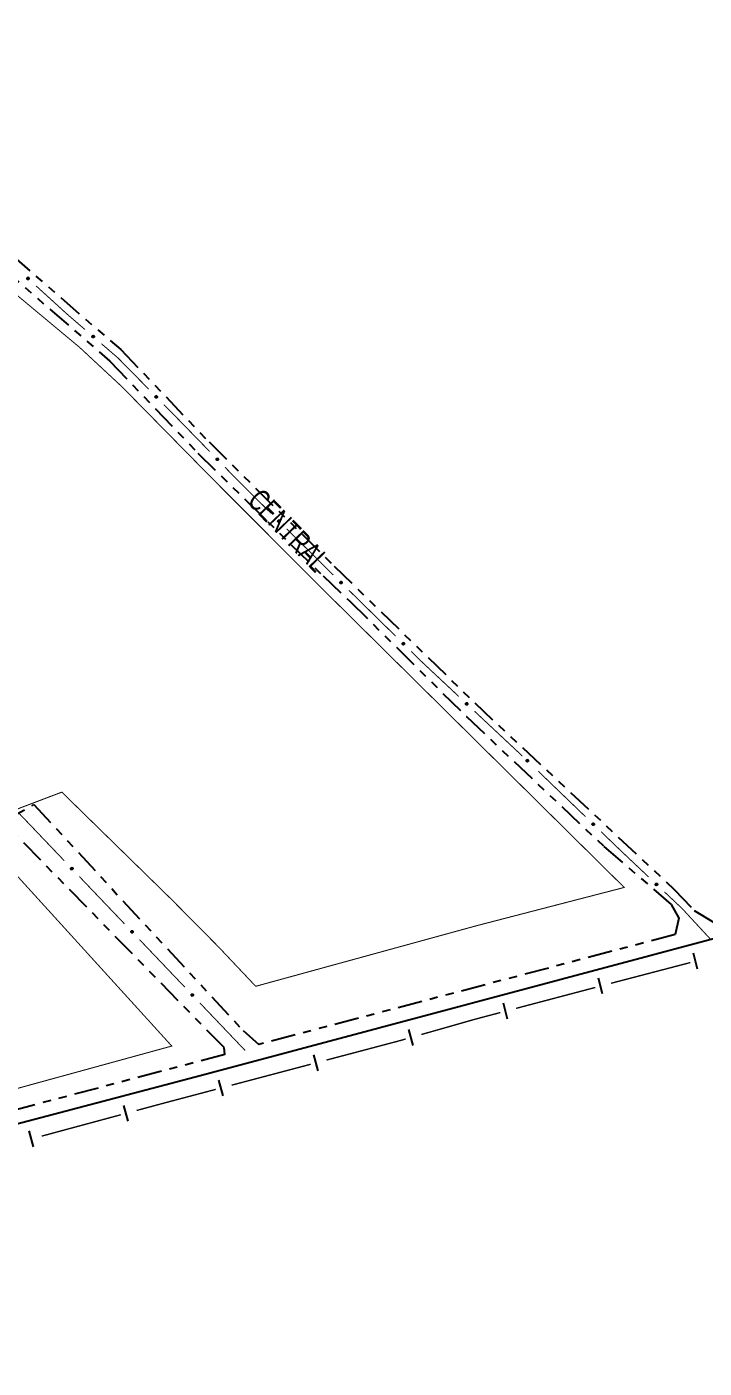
# Model space of a CAD drawing. Extents: x 205807 to 207855, y 4874692 to 4876446.
# Drawn here: x 207291.3 to 207415.4, y 4874696.7 to 4874942.5 of the extents above; entities that cross this region are included whole.
import ezdxf

# ---------------------------------------------------------------- set-up
doc = ezdxf.new("R2010")
doc.units = 0
doc.header["$LTSCALE"] = 1.5
doc.header["$MEASUREMENT"] = 0
doc.linetypes.add('TRACO_25', pattern=[8, 3, -1, 1, -1, 1, -1])
for name, color, linetype in [('LM-LIM-SETORES-BAIRROS', 250, 'CONTINUOUS'), ('RU-QUADRA', 210, 'CONTINUOUS'), ('SV-EIXO-RUA-N-PAV', 6, 'CONTINUOUS'), ('SV-FX-DOM-EST', 20, 'CONTINUOUS'), ('SV-ROD-ESTADUAIS', 20, 'CONTINUOUS'), ('SV-RUA-NAO-PAV', 7, 'CONTINUOUS'), ('SV-TXT-RUA-N-PAV', 7, 'CONTINUOUS')]:
    doc.layers.add(name, color=color, linetype=linetype)
doc.styles.add('ARIAL', font='ARIAL.SHX')

msp = doc.modelspace()

# ---------------------------------------------------------------- linework, layer by layer
at = {"layer": 'LM-LIM-SETORES-BAIRROS'}
for points in [[(207414.211674, 4874769.872852), (207413.452824, 4874772.77529)], [(207396.802653, 4874765.313718), (207396.036279, 4874768.214178)], [(207379.39989, 4874760.715475), (207378.633516, 4874763.615936)], [(207362.087547, 4874755.895797), (207361.26603, 4874758.781124)], [(207344.670943, 4874751.242097), (207343.903357, 4874754.142237)], [(207327.270103, 4874746.63658), (207326.502517, 4874749.53672)], [(207309.886613, 4874741.995881), (207309.104204, 4874744.892057)], [(207292.503101, 4874737.306829), (207291.73003, 4874740.205511)]]:
    msp.add_lwpolyline(points, dxfattribs=at)
at = {"layer": 'LM-LIM-SETORES-BAIRROS', "const_width": 0.25}
for points in [[(207399.126598, 4874767.479239), (207412.864769, 4874771.071121)], [(207398.353107, 4874767.274864), (207399.126598, 4874767.479239)], [(207380.950343, 4874762.676621), (207395.452646, 4874766.50849)], [(207363.60034, 4874757.886139), (207373.218096, 4874760.624528)], [(207373.218096, 4874760.624528), (207373.659216, 4874760.750124)], [(207373.659216, 4874760.750124), (207378.049883, 4874761.910247)], [(207346.220576, 4874753.203891), (207358.787849, 4874756.530097)], [(207358.787849, 4874756.530097), (207359.495116, 4874756.71729)], [(207359.495116, 4874756.71729), (207360.715013, 4874757.064622)], [(207328.819737, 4874748.598374), (207343.320436, 4874752.436305)], [(207316.756909, 4874745.405681), (207325.919597, 4874747.830788)], [(207311.426193, 4874743.965575), (207316.253153, 4874745.26959)], [(207316.253153, 4874745.26959), (207316.756909, 4874745.405681)], [(207294.182874, 4874739.307249), (207308.530017, 4874743.183166)], [(207294.049021, 4874739.271551), (207294.182874, 4874739.307249)]]:
    msp.add_lwpolyline(points, dxfattribs=at)
at = {"layer": 'RU-QUADRA', "linetype": 'Continuous', "const_width": 0.18, "flags": 128}
msp.add_lwpolyline([(207280.312691, 4874745.463825), (207317.86572, 4874755.771748), (207281.266329, 4874796.05945), (207297.721869, 4874802.301206), (207317.849553, 4874782.606437), (207326.403093, 4874773.966931), (207333.244152, 4874766.720309), (207373.782297, 4874777.844891), (207400.757272, 4874784.836506), (207346.636189, 4874838.382774), (207325.45577, 4874859.592111), (207308.800441, 4874876.528848), (207300.924199, 4874883.855586), (207284.387207, 4874897.629852)], dxfattribs=at)
at = {"layer": 'SV-EIXO-RUA-N-PAV'}
for points in [[(207291.556185, 4874896.245007), (207291.507367, 4874896.242032), (207291.464802, 4874896.249458), (207291.431083, 4874896.265869), (207291.405069, 4874896.288141), (207291.381021, 4874896.313924), (207291.36251, 4874896.345267), (207291.349672, 4874896.384606), (207291.346344, 4874896.433556), (207291.356817, 4874896.47666), (207291.371138, 4874896.510578), (207291.392799, 4874896.539042), (207291.418237, 4874896.561983), (207291.451431, 4874896.580134), (207291.491424, 4874896.592756), (207291.540726, 4874896.594911), (207291.582406, 4874896.587345), (207291.614603, 4874896.570614), (207291.643081, 4874896.548656), (207291.667316, 4874896.522039), (207291.685309, 4874896.491167), (207291.697944, 4874896.450878), (207291.699427, 4874896.402188), (207291.692355, 4874896.360532), (207291.676081, 4874896.328108), (207291.653832, 4874896.300558), (207291.628265, 4874896.276124), (207291.597533, 4874896.256205), (207291.556185, 4874896.245007)], [(207303.503595, 4874885.600302), (207303.454876, 4874885.595998), (207303.412125, 4874885.602261), (207303.377972, 4874885.617748), (207303.35136, 4874885.639303), (207303.326619, 4874885.664421), (207303.307261, 4874885.695249), (207303.293356, 4874885.734223), (207303.288696, 4874885.783064), (207303.29799, 4874885.826437), (207303.311382, 4874885.860733), (207303.33226, 4874885.889776), (207303.357064, 4874885.913403), (207303.389751, 4874885.932451), (207303.429385, 4874885.946157), (207303.47861, 4874885.949655), (207303.52048, 4874885.943227), (207303.553122, 4874885.927379), (207303.582187, 4874885.906205), (207303.607139, 4874885.880259), (207303.625966, 4874885.849888), (207303.639694, 4874885.809958), (207303.642502, 4874885.761327), (207303.636568, 4874885.719493), (207303.621183, 4874885.686638), (207303.599692, 4874885.658492), (207303.574801, 4874885.633371), (207303.544622, 4874885.612622), (207303.503595, 4874885.600302)], [(207315.049756, 4874874.555018), (207315.000848, 4874874.554717), (207314.958753, 4874874.564458), (207314.925982, 4874874.582689), (207314.901223, 4874874.606349), (207314.878621, 4874874.633408), (207314.861852, 4874874.665717), (207314.851183, 4874874.705698), (207314.850536, 4874874.754757), (207314.863349, 4874874.797224), (207314.879503, 4874874.830308), (207314.902689, 4874874.857545), (207314.929343, 4874874.879062), (207314.963479, 4874874.895371), (207315.004102, 4874874.905788), (207315.053448, 4874874.905244), (207315.094652, 4874874.895411), (207315.125887, 4874874.876945), (207315.153121, 4874874.853463), (207315.175865, 4874874.825561), (207315.192144, 4874874.793752), (207315.202558, 4874874.752832), (207315.201376, 4874874.704134), (207315.192038, 4874874.662927), (207315.174016, 4874874.631441), (207315.150293, 4874874.605149), (207315.123429, 4874874.582149), (207315.091654, 4874874.56394), (207315.049756, 4874874.555018)], [(207326.226783, 4874863.107142), (207326.177875, 4874863.107101), (207326.135832, 4874863.117067), (207326.103159, 4874863.135471), (207326.078527, 4874863.159264), (207326.056069, 4874863.186443), (207326.039472, 4874863.21884), (207326.029017, 4874863.258878), (207326.028631, 4874863.30794), (207326.041671, 4874863.350337), (207326.058001, 4874863.383335), (207326.081332, 4874863.410448), (207326.1081, 4874863.431823), (207326.142323, 4874863.44795), (207326.183001, 4874863.458149), (207326.232343, 4874863.457343), (207326.273494, 4874863.44729), (207326.30463, 4874863.428658), (207326.331739, 4874863.405031), (207326.354334, 4874863.377008), (207326.370442, 4874863.345112), (207326.380638, 4874863.304137), (207326.379197, 4874863.255447), (207326.369639, 4874863.214289), (207326.351449, 4874863.1829), (207326.327587, 4874863.156735), (207326.3006, 4874863.133878), (207326.268728, 4874863.115839), (207326.226783, 4874863.107142)], [(207337.52667, 4874851.777648), (207337.47777, 4874851.776742), (207337.435558, 4874851.785964), (207337.402564, 4874851.803788), (207337.377516, 4874851.827141), (207337.354581, 4874851.853919), (207337.337414, 4874851.886018), (207337.326252, 4874851.925864), (207337.324999, 4874851.974911), (207337.337287, 4874852.017533), (207337.353032, 4874852.050815), (207337.375879, 4874852.078336), (207337.402265, 4874852.10018), (207337.436198, 4874852.11691), (207337.476689, 4874852.127827), (207337.526038, 4874852.127893), (207337.56736, 4874852.118569), (207337.59882, 4874852.10049), (207337.626343, 4874852.077346), (207337.64943, 4874852.049728), (207337.6661, 4874852.018121), (207337.677018, 4874851.977333), (207337.676438, 4874851.928625), (207337.667609, 4874851.887305), (207337.649977, 4874851.855599), (207337.626581, 4874851.829016), (207337.600003, 4874851.805686), (207337.568455, 4874851.787086), (207337.52667, 4874851.777648)], [(207348.901421, 4874840.524577), (207348.852526, 4874840.523427), (207348.810268, 4874840.532437), (207348.777185, 4874840.550096), (207348.752021, 4874840.573324), (207348.728952, 4874840.599986), (207348.711625, 4874840.631999), (207348.700264, 4874840.67179), (207348.698766, 4874840.72083), (207348.710841, 4874840.763512), (207348.726419, 4874840.796872), (207348.749129, 4874840.824507), (207348.775405, 4874840.846483), (207348.809254, 4874840.863382), (207348.84969, 4874840.874501), (207348.899038, 4874840.874814), (207348.940406, 4874840.865697), (207348.971956, 4874840.847776), (207348.999594, 4874840.824769), (207349.022819, 4874840.797266), (207349.039647, 4874840.765744), (207349.050769, 4874840.725011), (207349.050432, 4874840.6763), (207349.04181, 4874840.634937), (207349.024336, 4874840.603143), (207349.001074, 4874840.576443), (207348.974613, 4874840.552981), (207348.943158, 4874840.534223), (207348.901421, 4874840.524577)], [(207360.320366, 4874829.317094), (207360.271471, 4874829.315944), (207360.229213, 4874829.324954), (207360.196131, 4874829.342613), (207360.170966, 4874829.36584), (207360.147898, 4874829.392503), (207360.130571, 4874829.424516), (207360.11921, 4874829.464306), (207360.117712, 4874829.513347), (207360.129787, 4874829.556029), (207360.145365, 4874829.589389), (207360.168074, 4874829.617024), (207360.194351, 4874829.639), (207360.228199, 4874829.655899), (207360.268636, 4874829.667018), (207360.317984, 4874829.667331), (207360.359352, 4874829.658213), (207360.390902, 4874829.640292), (207360.41854, 4874829.617286), (207360.441765, 4874829.589783), (207360.458592, 4874829.558261), (207360.469714, 4874829.517527), (207360.469378, 4874829.468817), (207360.460755, 4874829.427453), (207360.443282, 4874829.39566), (207360.420019, 4874829.36896), (207360.393558, 4874829.345497), (207360.362103, 4874829.32674), (207360.320366, 4874829.317094)], [(207371.922749, 4874818.297207), (207371.873893, 4874818.294924), (207371.831438, 4874818.302952), (207371.797955, 4874818.31984), (207371.772259, 4874818.342478), (207371.748579, 4874818.368599), (207371.730515, 4874818.400202), (207371.718235, 4874818.439719), (207371.715601, 4874818.488711), (207371.726684, 4874818.531662), (207371.741484, 4874818.565374), (207371.763547, 4874818.593528), (207371.789308, 4874818.616106), (207371.822756, 4874818.633785), (207371.862923, 4874818.645838), (207371.912251, 4874818.647294), (207371.953819, 4874818.639138), (207371.985776, 4874818.621953), (207372.01394, 4874818.599593), (207372.037796, 4874818.572636), (207372.055349, 4874818.541512), (207372.067412, 4874818.501047), (207372.068204, 4874818.452342), (207372.060543, 4874818.41079), (207372.043811, 4874818.3786), (207372.021173, 4874818.351368), (207371.995263, 4874818.327299), (207371.964251, 4874818.307818), (207371.922749, 4874818.297207)], [(207383.040049, 4874807.880448), (207382.991193, 4874807.878166), (207382.948738, 4874807.886194), (207382.915255, 4874807.903082), (207382.889559, 4874807.92572), (207382.865879, 4874807.951841), (207382.847815, 4874807.983444), (207382.835535, 4874808.02296), (207382.832901, 4874808.071953), (207382.843984, 4874808.114903), (207382.858784, 4874808.148615), (207382.880847, 4874808.176769), (207382.906608, 4874808.199348), (207382.940055, 4874808.217027), (207382.980223, 4874808.22908), (207383.029551, 4874808.230536), (207383.071119, 4874808.22238), (207383.103076, 4874808.205195), (207383.13124, 4874808.182835), (207383.155096, 4874808.155878), (207383.172649, 4874808.124754), (207383.184712, 4874808.084289), (207383.185504, 4874808.035584), (207383.177843, 4874807.994032), (207383.161111, 4874807.961842), (207383.138473, 4874807.93461), (207383.112563, 4874807.91054), (207383.081551, 4874807.891059), (207383.040049, 4874807.880448)], [(207395.112431, 4874796.249686), (207395.06355, 4874796.248076), (207395.021209, 4874796.256688), (207394.987962, 4874796.274036), (207394.96258, 4874796.297026), (207394.939262, 4874796.32347), (207394.921634, 4874796.355319), (207394.9099, 4874796.395001), (207394.907941, 4874796.444025), (207394.919614, 4874796.486819), (207394.934877, 4874796.520324), (207394.957326, 4874796.548171), (207394.983395, 4874796.570393), (207395.017083, 4874796.587609), (207395.057413, 4874796.599108), (207395.106756, 4874796.599885), (207395.148208, 4874796.591157), (207395.179925, 4874796.573533), (207395.207778, 4874796.550788), (207395.231261, 4874796.523505), (207395.248384, 4874796.492142), (207395.259889, 4874796.451515), (207395.26001, 4874796.402803), (207395.251777, 4874796.36136), (207395.234603, 4874796.329404), (207395.211592, 4874796.302487), (207395.185353, 4874796.278776), (207395.154076, 4874796.259724), (207395.112431, 4874796.249686)], [(207299.528819, 4874788.465125), (207299.577726, 4874788.464657), (207299.619662, 4874788.454254), (207299.652142, 4874788.43551), (207299.676525, 4874788.411462), (207299.698699, 4874788.384051), (207299.714957, 4874788.351483), (207299.724996, 4874788.311338), (207299.72487, 4874788.262275), (207299.71139, 4874788.220015), (207299.694717, 4874788.187189), (207299.671106, 4874788.160321), (207299.644116, 4874788.139226), (207299.609727, 4874788.123456), (207299.568945, 4874788.113681), (207299.519614, 4874788.115001), (207299.47857, 4874788.125482), (207299.44763, 4874788.144436), (207299.420769, 4874788.168345), (207299.398466, 4874788.196601), (207299.382691, 4874788.228663), (207299.372922, 4874788.269742), (207299.37487, 4874788.318414), (207299.384856, 4874788.35947), (207299.403372, 4874788.390668), (207299.427505, 4874788.416584), (207299.454728, 4874788.439158), (207299.486786, 4874788.456864), (207299.528819, 4874788.465125)], [(207406.701524, 4874785.216885), (207406.652662, 4874785.214769), (207406.610234, 4874785.222941), (207406.576809, 4874785.239943), (207406.55119, 4874785.262669), (207406.527598, 4874785.28887), (207406.509642, 4874785.320534), (207406.497497, 4874785.360092), (207406.495029, 4874785.409093), (207406.506258, 4874785.452006), (207406.521173, 4874785.485667), (207406.543332, 4874785.513746), (207406.569169, 4874785.536237), (207406.602677, 4874785.553802), (207406.642885, 4874785.565718), (207406.692218, 4874785.567007), (207406.733758, 4874785.558709), (207406.765656, 4874785.541415), (207406.793744, 4874785.51896), (207406.817508, 4874785.491922), (207406.834955, 4874785.460738), (207406.84688, 4874785.420232), (207406.847507, 4874785.371525), (207406.839704, 4874785.329999), (207406.822863, 4874785.297866), (207406.800132, 4874785.270712), (207406.77414, 4874785.24673), (207406.743062, 4874785.227355), (207406.701524, 4874785.216885)], [(207310.570752, 4874776.886017), (207310.619658, 4874776.885549), (207310.661595, 4874776.875146), (207310.694075, 4874776.856402), (207310.718457, 4874776.832355), (207310.740631, 4874776.804944), (207310.75689, 4874776.772375), (207310.766928, 4874776.73223), (207310.766803, 4874776.683168), (207310.753322, 4874776.640908), (207310.736649, 4874776.608082), (207310.713038, 4874776.581213), (207310.686049, 4874776.560118), (207310.65166, 4874776.544349), (207310.610878, 4874776.534573), (207310.561546, 4874776.535893), (207310.520503, 4874776.546374), (207310.489562, 4874776.565329), (207310.462701, 4874776.589237), (207310.440399, 4874776.617493), (207310.424623, 4874776.649555), (207310.414855, 4874776.690634), (207310.416803, 4874776.739307), (207310.426789, 4874776.780362), (207310.445304, 4874776.811561), (207310.469437, 4874776.837476), (207310.49666, 4874776.86005), (207310.528718, 4874776.877757), (207310.570752, 4874776.886017)], [(207321.607348, 4874765.301706), (207321.656254, 4874765.301199), (207321.698183, 4874765.290762), (207321.730648, 4874765.271993), (207321.755012, 4874765.247926), (207321.777164, 4874765.220497), (207321.793396, 4874765.187916), (207321.803403, 4874765.147763), (207321.803239, 4874765.098701), (207321.789725, 4874765.056452), (207321.773026, 4874765.023639), (207321.749394, 4874764.996789), (207321.722387, 4874764.975715), (207321.687986, 4874764.959973), (207321.647196, 4874764.95023), (207321.597866, 4874764.951589), (207321.556831, 4874764.962102), (207321.525905, 4874764.981081), (207321.499063, 4874765.005011), (207321.476783, 4874765.033285), (207321.461033, 4874765.065359), (207321.451297, 4874765.106446), (207321.453283, 4874765.155117), (207321.463302, 4874765.196164), (207321.481842, 4874765.227348), (207321.505996, 4874765.253244), (207321.533236, 4874765.275797), (207321.565309, 4874765.293478), (207321.607348, 4874765.301706)]]:
    msp.add_lwpolyline(points, close=True, dxfattribs=at)
for points in [[(207291.597533, 4874896.256205), (207291.346344, 4874896.433556)], [(207291.556185, 4874896.245007), (207291.349672, 4874896.384606)], [(207291.577448, 4874896.252502), (207291.35188, 4874896.408099)], [(207291.609497, 4874896.269454), (207291.354672, 4874896.451695)], [(207291.628265, 4874896.276124), (207291.356817, 4874896.47666)], [(207291.529528, 4874896.244467), (207291.361842, 4874896.360268)], [(207291.507367, 4874896.242032), (207291.36251, 4874896.345267)], [(207291.63751, 4874896.290081), (207291.366454, 4874896.488951)], [(207291.653832, 4874896.300558), (207291.371138, 4874896.510578)], [(207291.483085, 4874896.24616), (207291.378975, 4874896.324364)], [(207291.464802, 4874896.249458), (207291.381021, 4874896.313924)], [(207291.663326, 4874896.316401), (207291.385028, 4874896.525558)], [(207291.676081, 4874896.328108), (207291.392799, 4874896.539042)], [(207291.68217, 4874896.347225), (207291.408087, 4874896.548851)], [(207291.692355, 4874896.360532), (207291.418237, 4874896.561983)], [(207291.694961, 4874896.383562), (207291.439037, 4874896.56865)], [(207291.699427, 4874896.402188), (207291.451431, 4874896.580134)], [(207291.694817, 4874896.427987), (207291.474023, 4874896.584773)], [(207291.697944, 4874896.450878), (207291.491424, 4874896.592756)], [(207291.685953, 4874896.472971), (207291.522123, 4874896.588953)], [(207291.685309, 4874896.491167), (207291.540726, 4874896.594911)], [(207291.672676, 4874896.509056), (207291.566639, 4874896.587169)], [(207291.667316, 4874896.522039), (207291.582406, 4874896.587345)], [(207303.544622, 4874885.612622), (207303.288696, 4874885.783064)], [(207303.503595, 4874885.600302), (207303.293356, 4874885.734223)], [(207303.524646, 4874885.608373), (207303.294923, 4874885.757767)], [(207303.556221, 4874885.626192), (207303.296527, 4874885.801424)], [(207303.574801, 4874885.633371), (207303.29799, 4874885.826437)], [(207303.476962, 4874885.599036), (207303.306185, 4874885.710226)], [(207303.454876, 4874885.595998), (207303.307261, 4874885.695249)], [(207303.583663, 4874885.647575), (207303.30729, 4874885.838987)], [(207303.599692, 4874885.658492), (207303.311382, 4874885.860733)], [(207303.43049, 4874885.599463), (207303.324289, 4874885.674802)], [(207303.608752, 4874885.674588), (207303.324859, 4874885.876086)], [(207303.412125, 4874885.602261), (207303.326619, 4874885.664421)], [(207303.621183, 4874885.686638), (207303.33226, 4874885.889776)], [(207303.626749, 4874885.705914), (207303.347276, 4874885.899999)], [(207303.636568, 4874885.719493), (207303.357064, 4874885.913403)], [(207303.638545, 4874885.742586), (207303.377675, 4874885.920633)], [(207303.642502, 4874885.761327), (207303.389751, 4874885.932451)], [(207303.637191, 4874885.786991), (207303.412208, 4874885.937704)], [(207303.639694, 4874885.809958), (207303.429385, 4874885.946157)], [(207303.627105, 4874885.831716), (207303.460177, 4874885.943192)], [(207303.625966, 4874885.849888), (207303.47861, 4874885.949655)], [(207303.61285, 4874885.867426), (207303.504724, 4874885.942622)], [(207303.607139, 4874885.880259), (207303.52048, 4874885.943227)], [(207315.091654, 4874874.56394), (207314.850536, 4874874.754757)], [(207315.049756, 4874874.555018), (207314.851183, 4874874.705698)], [(207315.071397, 4874874.56134), (207314.854672, 4874874.729035)], [(207315.104324, 4874874.576515), (207314.859844, 4874874.772414)], [(207315.000848, 4874874.554717), (207314.861852, 4874874.665717)], [(207315.023109, 4874874.555937), (207314.862005, 4874874.680732)], [(207315.123429, 4874874.582149), (207314.863349, 4874874.797224)], [(207315.133424, 4874874.59558), (207314.873645, 4874874.80897)], [(207314.976828, 4874874.560166), (207314.877149, 4874874.643945)], [(207314.958753, 4874874.564458), (207314.878621, 4874874.633408)], [(207315.150293, 4874874.605149), (207314.879503, 4874874.830308)], [(207315.16064, 4874874.620449), (207314.894192, 4874874.844506)], [(207315.174016, 4874874.631441), (207314.902689, 4874874.857545)], [(207315.18114, 4874874.650197), (207314.91849, 4874874.866505)], [(207315.192038, 4874874.662927), (207314.929343, 4874874.879062)], [(207315.195898, 4874874.68578), (207314.950476, 4874874.884582)], [(207315.201376, 4874874.704134), (207314.963479, 4874874.895371)], [(207315.198183, 4874874.730147), (207314.986291, 4874874.898769)], [(207315.202558, 4874874.752832), (207315.004102, 4874874.905788)], [(207315.191792, 4874874.775548), (207315.034548, 4874874.900312)], [(207315.192144, 4874874.793752), (207315.053448, 4874874.905244)], [(207315.180507, 4874874.812304), (207315.078899, 4874874.896098)], [(207315.175865, 4874874.825561), (207315.094652, 4874874.895411)], [(207326.268728, 4874863.115839), (207326.028631, 4874863.30794)], [(207326.226783, 4874863.107142), (207326.029017, 4874863.258878)], [(207326.248458, 4874863.113347), (207326.03263, 4874863.282196)], [(207326.281466, 4874863.128346), (207326.038033, 4874863.325547)], [(207326.3006, 4874863.133878), (207326.041671, 4874863.350337)], [(207326.310666, 4874863.147256), (207326.052029, 4874863.362028)], [(207326.327587, 4874863.156735), (207326.058001, 4874863.383335)], [(207326.338015, 4874863.17198), (207326.072765, 4874863.397455)], [(207326.351449, 4874863.1829), (207326.081332, 4874863.410448)], [(207326.358674, 4874863.201618), (207326.09718, 4874863.419323)], [(207326.369639, 4874863.214289), (207326.1081, 4874863.431823)], [(207326.373621, 4874863.237122), (207326.129263, 4874863.437229)], [(207326.379197, 4874863.255447), (207326.142323, 4874863.44795)], [(207326.376143, 4874863.281476), (207326.165152, 4874863.451225)], [(207326.380638, 4874863.304137), (207326.183001, 4874863.458149)], [(207326.369994, 4874863.32691), (207326.213417, 4874863.452512)], [(207326.370442, 4874863.345112), (207326.232343, 4874863.457343)], [(207326.358905, 4874863.363726), (207326.257745, 4874863.448061)], [(207326.354334, 4874863.377008), (207326.273494, 4874863.44729)], [(207326.177875, 4874863.107101), (207326.039472, 4874863.21884)], [(207326.200142, 4874863.108202), (207326.039705, 4874863.233854)], [(207326.153884, 4874863.112678), (207326.054653, 4874863.196987)], [(207326.135832, 4874863.117067), (207326.056069, 4874863.186443)], [(207337.568455, 4874851.787086), (207337.324999, 4874851.974911)], [(207337.52667, 4874851.777648), (207337.326252, 4874851.925864)], [(207337.548232, 4874851.784236), (207337.329453, 4874851.949243)], [(207337.580969, 4874851.799816), (207337.334088, 4874851.992682)], [(207337.600003, 4874851.805686), (207337.337287, 4874852.017533)], [(207337.500014, 4874851.778237), (207337.337382, 4874851.901034)], [(207337.47777, 4874851.776742), (207337.337414, 4874851.886018)], [(207337.609831, 4874851.819239), (207337.347437, 4874852.029405)], [(207337.453684, 4874851.781895), (207337.352979, 4874851.864436)], [(207337.626581, 4874851.829016), (207337.353032, 4874852.050815)], [(207337.435558, 4874851.785964), (207337.354581, 4874851.853919)], [(207337.636738, 4874851.844443), (207337.367544, 4874852.065193)], [(207337.649977, 4874851.855599), (207337.375879, 4874852.078336)], [(207337.65687, 4874851.874442), (207337.391568, 4874852.08749)], [(207337.667609, 4874851.887305), (207337.402265, 4874852.10018)], [(207337.671187, 4874851.910204), (207337.423329, 4874852.10596)], [(207337.676438, 4874851.928625), (207337.436198, 4874852.11691)], [(207337.672924, 4874851.954596), (207337.458966, 4874852.120588)], [(207337.677018, 4874851.977333), (207337.476689, 4874852.127827)], [(207337.665973, 4874851.999915), (207337.5072, 4874852.122728)], [(207337.6661, 4874852.018121), (207337.526038, 4874852.127893)], [(207337.654235, 4874852.036529), (207337.5516, 4874852.119061)], [(207337.64943, 4874852.049728), (207337.56736, 4874852.118569)], [(207348.943158, 4874840.534223), (207348.698766, 4874840.72083)], [(207348.901421, 4874840.524577), (207348.700264, 4874840.67179)], [(207348.922949, 4874840.531272), (207348.703348, 4874840.695184)], [(207348.955608, 4874840.547016), (207348.707767, 4874840.738646)], [(207348.974613, 4874840.552981), (207348.710841, 4874840.763512)], [(207348.874762, 4874840.525033), (207348.711518, 4874840.647015)], [(207348.852526, 4874840.523427), (207348.711625, 4874840.631999)], [(207348.984373, 4874840.566583), (207348.720931, 4874840.775435)], [(207349.001074, 4874840.576443), (207348.726419, 4874840.796872)], [(207348.828414, 4874840.528459), (207348.727297, 4874840.610496)], [(207348.810268, 4874840.532437), (207348.728952, 4874840.599986)], [(207349.011153, 4874840.591921), (207348.740859, 4874840.811323)], [(207349.024336, 4874840.603143), (207348.749129, 4874840.824507)], [(207349.031135, 4874840.62202), (207348.764772, 4874840.833739)], [(207349.04181, 4874840.634937), (207348.775405, 4874840.846483)], [(207349.045274, 4874840.657853), (207348.79644, 4874840.852368)], [(207349.050432, 4874840.6763), (207348.809254, 4874840.863382)], [(207349.046788, 4874840.702253), (207348.832003, 4874840.867174)], [(207349.050769, 4874840.725011), (207348.84969, 4874840.874501)], [(207349.039611, 4874840.747537), (207348.880226, 4874840.869555)], [(207349.039647, 4874840.765744), (207348.899038, 4874840.874814)], [(207349.02769, 4874840.784092), (207348.924644, 4874840.86611)], [(207349.022819, 4874840.797266), (207348.940406, 4874840.865697)], [(207360.362103, 4874829.32674), (207360.117712, 4874829.513347)], [(207360.320366, 4874829.317094), (207360.11921, 4874829.464306)], [(207360.341894, 4874829.323789), (207360.122294, 4874829.4877)], [(207360.374554, 4874829.339533), (207360.126712, 4874829.531162)], [(207360.393558, 4874829.345497), (207360.129787, 4874829.556029)], [(207360.293707, 4874829.317549), (207360.130463, 4874829.439532)], [(207360.271471, 4874829.315944), (207360.130571, 4874829.424516)], [(207360.403318, 4874829.3591), (207360.139877, 4874829.567952)], [(207360.420019, 4874829.36896), (207360.145365, 4874829.589389)], [(207360.24736, 4874829.320976), (207360.146243, 4874829.403013)], [(207360.229213, 4874829.324954), (207360.147898, 4874829.392503)], [(207360.430099, 4874829.384438), (207360.159805, 4874829.60384)], [(207360.443282, 4874829.39566), (207360.168074, 4874829.617024)], [(207360.45008, 4874829.414536), (207360.183718, 4874829.626256)], [(207360.460755, 4874829.427453), (207360.194351, 4874829.639)], [(207360.464219, 4874829.45037), (207360.215385, 4874829.644885)], [(207360.469378, 4874829.468817), (207360.228199, 4874829.655899)], [(207360.465734, 4874829.49477), (207360.250949, 4874829.659691)], [(207360.469714, 4874829.517527), (207360.268636, 4874829.667018)], [(207360.458556, 4874829.540053), (207360.299172, 4874829.662072)], [(207360.458592, 4874829.558261), (207360.317984, 4874829.667331)], [(207360.446636, 4874829.576608), (207360.343589, 4874829.658627)], [(207360.441765, 4874829.589783), (207360.359352, 4874829.658213)], [(207371.964251, 4874818.307818), (207371.715601, 4874818.488711)], [(207371.922749, 4874818.297207), (207371.718235, 4874818.439719)], [(207371.944116, 4874818.304399), (207371.720776, 4874818.463178)], [(207371.976402, 4874818.320896), (207371.724186, 4874818.506731)], [(207371.995263, 4874818.327299), (207371.726684, 4874818.531662)], [(207371.896086, 4874818.297045), (207371.730059, 4874818.415211)], [(207371.873893, 4874818.294924), (207371.730515, 4874818.400202)], [(207372.004705, 4874818.341124), (207371.736495, 4874818.543815)], [(207372.021173, 4874818.351368), (207371.741484, 4874818.565374)], [(207371.849672, 4874818.299396), (207371.746681, 4874818.379068)], [(207371.831438, 4874818.302952), (207371.748579, 4874818.368599)], [(207372.030891, 4874818.367075), (207371.755585, 4874818.580155)], [(207372.043811, 4874818.3786), (207371.763547, 4874818.593528)], [(207372.05017, 4874818.397629), (207371.778973, 4874818.603119)], [(207372.060543, 4874818.41079), (207371.789308, 4874818.616106)], [(207372.063475, 4874818.433781), (207371.8102, 4874818.622477)], [(207372.068204, 4874818.452342), (207371.822756, 4874818.633785)], [(207372.06396, 4874818.478204), (207371.845411, 4874818.638104)], [(207372.067412, 4874818.501047), (207371.862923, 4874818.645838)], [(207372.055735, 4874818.523309), (207371.893566, 4874818.641601)], [(207372.055349, 4874818.541512), (207371.912251, 4874818.647294)], [(207372.042971, 4874818.559578), (207371.938051, 4874818.639187)], [(207372.037796, 4874818.572636), (207371.953819, 4874818.639138)], [(207383.081551, 4874807.891059), (207382.832901, 4874808.071953)], [(207383.040049, 4874807.880448), (207382.835535, 4874808.02296)], [(207383.061416, 4874807.887641), (207382.838076, 4874808.046419)], [(207383.093702, 4874807.904137), (207382.841486, 4874808.089972)], [(207383.112563, 4874807.91054), (207382.843984, 4874808.114903)], [(207383.013386, 4874807.880286), (207382.847359, 4874807.998453)], [(207382.991193, 4874807.878166), (207382.847815, 4874807.983444)], [(207383.122005, 4874807.924365), (207382.853795, 4874808.127057)], [(207383.138473, 4874807.93461), (207382.858784, 4874808.148615)], [(207382.966972, 4874807.882638), (207382.863981, 4874807.962309)], [(207382.948738, 4874807.886194), (207382.865879, 4874807.951841)], [(207383.148191, 4874807.950317), (207382.872885, 4874808.163397)], [(207383.161111, 4874807.961842), (207382.880847, 4874808.176769)], [(207383.16747, 4874807.980871), (207382.896273, 4874808.186361)], [(207383.177843, 4874807.994032), (207382.906608, 4874808.199348)], [(207383.180775, 4874808.017022), (207382.9275, 4874808.205719)], [(207383.185504, 4874808.035584), (207382.940055, 4874808.217027)], [(207383.18126, 4874808.061445), (207382.962711, 4874808.221345)], [(207383.184712, 4874808.084289), (207382.980223, 4874808.22908)], [(207383.173035, 4874808.10655), (207383.010866, 4874808.224842)], [(207383.172649, 4874808.124754), (207383.029551, 4874808.230536)], [(207383.160271, 4874808.142819), (207383.055351, 4874808.222428)], [(207383.155096, 4874808.155878), (207383.071119, 4874808.22238)], [(207395.154076, 4874796.259724), (207394.907941, 4874796.444025)], [(207395.112431, 4874796.249686), (207394.9099, 4874796.395001)], [(207395.133896, 4874796.256583), (207394.912764, 4874796.418423)], [(207395.166406, 4874796.272633), (207394.916773, 4874796.461924)], [(207395.185353, 4874796.278776), (207394.919614, 4874796.486819)], [(207395.08577, 4874796.249891), (207394.921386, 4874796.370333)], [(207395.06355, 4874796.248076), (207394.921634, 4874796.355319)], [(207395.194985, 4874796.29247), (207394.929592, 4874796.498836)], [(207395.211592, 4874796.302487), (207394.934877, 4874796.520324)], [(207395.039392, 4874796.252881), (207394.937508, 4874796.333964)], [(207395.021209, 4874796.256688), (207394.939262, 4874796.32347)], [(207395.221526, 4874796.318058), (207394.949181, 4874796.534909)], [(207395.234603, 4874796.329404), (207394.957326, 4874796.548171)], [(207395.241224, 4874796.348344), (207394.972882, 4874796.55755)], [(207395.251777, 4874796.36136), (207394.983395, 4874796.570393)], [(207395.255025, 4874796.384309), (207395.004374, 4874796.576476)], [(207395.26001, 4874796.402803), (207395.017083, 4874796.587609)], [(207395.256122, 4874796.428721), (207395.039796, 4874796.591615)], [(207395.259889, 4874796.451515), (207395.057413, 4874796.599108)], [(207395.248519, 4874796.473935), (207395.087994, 4874796.594449)], [(207395.248384, 4874796.492142), (207395.106756, 4874796.599885)], [(207395.236256, 4874796.510376), (207395.132443, 4874796.591422)], [(207395.231261, 4874796.523505), (207395.148208, 4874796.591157)], [(207299.372922, 4874788.269742), (207299.568945, 4874788.113681)], [(207299.37487, 4874788.318414), (207299.609727, 4874788.123456)], [(207299.377653, 4874788.292355), (207299.586865, 4874788.120418)], [(207299.380636, 4874788.33668), (207299.622899, 4874788.13404)], [(207299.382691, 4874788.228663), (207299.519614, 4874788.115001)], [(207299.383329, 4874788.246859), (207299.53859, 4874788.119635)], [(207299.384856, 4874788.35947), (207299.644116, 4874788.139226)], [(207299.394033, 4874788.209929), (207299.49431, 4874788.124547)], [(207299.395952, 4874788.372027), (207299.655165, 4874788.151611)], [(207299.398466, 4874788.196601), (207299.47857, 4874788.125482)], [(207299.403372, 4874788.390668), (207299.671106, 4874788.160321)], [(207299.416919, 4874788.401448), (207299.679807, 4874788.173224)], [(207299.427505, 4874788.416584), (207299.694717, 4874788.187189)], [(207299.444523, 4874788.425886), (207299.700911, 4874788.208433)], [(207299.454728, 4874788.439158), (207299.71139, 4874788.220015)], [(207299.473919, 4874788.444491), (207299.715286, 4874788.244767)], [(207299.486786, 4874788.456864), (207299.72487, 4874788.262275)], [(207299.507082, 4874788.459145), (207299.721139, 4874788.288059)], [(207299.528819, 4874788.465125), (207299.724996, 4874788.311338)], [(207299.555449, 4874788.463787), (207299.714568, 4874788.336472)], [(207299.577726, 4874788.464657), (207299.714957, 4874788.351483)], [(207299.601657, 4874788.45883), (207299.700005, 4874788.373493)], [(207299.619662, 4874788.454254), (207299.698699, 4874788.384051)], [(207406.743062, 4874785.227355), (207406.495029, 4874785.409093)], [(207406.701524, 4874785.216885), (207406.497497, 4874785.360092)], [(207406.722916, 4874785.224005), (207406.500117, 4874785.383543)], [(207406.755258, 4874785.240391), (207406.503676, 4874785.427083)], [(207406.77414, 4874785.24673), (207406.506258, 4874785.452006)], [(207406.674862, 4874785.216814), (207406.509238, 4874785.335545)], [(207406.652662, 4874785.214769), (207406.509642, 4874785.320534)], [(207406.78363, 4874785.260523), (207406.516111, 4874785.464126)], [(207406.800132, 4874785.270712), (207406.521173, 4874785.485667)], [(207406.628455, 4874785.219323), (207406.525736, 4874785.299345)], [(207406.610234, 4874785.222941), (207406.527598, 4874785.28887)], [(207406.809904, 4874785.286386), (207406.535325, 4874785.500401)], [(207406.822863, 4874785.297866), (207406.543332, 4874785.513746)], [(207406.829287, 4874785.316873), (207406.55879, 4874785.523285)], [(207406.839704, 4874785.329999), (207406.569169, 4874785.536237)], [(207406.842714, 4874785.35298), (207406.590083, 4874785.542537)], [(207406.847507, 4874785.371525), (207406.602677, 4874785.553802)], [(207406.843351, 4874785.397401), (207406.625347, 4874785.558043)], [(207406.84688, 4874785.420232), (207406.642885, 4874785.565718)], [(207406.835279, 4874785.442533), (207406.673513, 4874785.561377)], [(207406.834955, 4874785.460738), (207406.692218, 4874785.567007)], [(207406.822638, 4874785.478846), (207406.71799, 4874785.558811)], [(207406.817508, 4874785.491922), (207406.733758, 4874785.558709)], [(207310.414855, 4874776.690634), (207310.610878, 4874776.534573)], [(207310.416803, 4874776.739307), (207310.65166, 4874776.544349)], [(207310.419586, 4874776.713247), (207310.628797, 4874776.541311)], [(207310.422568, 4874776.757573), (207310.664831, 4874776.554932)], [(207310.424623, 4874776.649555), (207310.561546, 4874776.535893)], [(207310.425261, 4874776.667751), (207310.580522, 4874776.540527)], [(207310.426789, 4874776.780362), (207310.686049, 4874776.560118)], [(207310.435966, 4874776.630822), (207310.536243, 4874776.545439)], [(207310.437885, 4874776.792919), (207310.697098, 4874776.572504)], [(207310.440399, 4874776.617493), (207310.520503, 4874776.546374)], [(207310.445304, 4874776.811561), (207310.713038, 4874776.581213)], [(207310.458851, 4874776.82234), (207310.721739, 4874776.594117)], [(207310.469437, 4874776.837476), (207310.736649, 4874776.608082)], [(207310.486455, 4874776.846778), (207310.742843, 4874776.629325)], [(207310.49666, 4874776.86005), (207310.753322, 4874776.640908)], [(207310.515851, 4874776.865383), (207310.757218, 4874776.665659)], [(207310.528718, 4874776.877757), (207310.766803, 4874776.683168)], [(207310.549014, 4874776.880038), (207310.763072, 4874776.708951)], [(207310.570752, 4874776.886017), (207310.766928, 4874776.73223)], [(207310.597381, 4874776.88468), (207310.7565, 4874776.757364)], [(207310.619658, 4874776.885549), (207310.75689, 4874776.772375)], [(207310.64359, 4874776.879722), (207310.741937, 4874776.794385)], [(207310.661595, 4874776.875146), (207310.740631, 4874776.804944)], [(207321.451297, 4874765.106446), (207321.647196, 4874764.95023)], [(207321.453283, 4874765.155117), (207321.687986, 4874764.959973)], [(207321.456046, 4874765.129055), (207321.665121, 4874764.956953)], [(207321.459064, 4874765.173378), (207321.701166, 4874764.970546)], [(207321.461033, 4874765.065359), (207321.597866, 4874764.951589)], [(207321.461685, 4874765.083555), (207321.616845, 4874764.956208)], [(207321.463302, 4874765.196164), (207321.722387, 4874764.975715)], [(207321.472361, 4874765.046617), (207321.57257, 4874764.961155)], [(207321.474408, 4874765.208712), (207321.733446, 4874764.988092)], [(207321.476783, 4874765.033285), (207321.556831, 4874764.962102)], [(207321.481842, 4874765.227348), (207321.749394, 4874764.996789)], [(207321.495398, 4874765.238117), (207321.758105, 4874765.009685)], [(207321.505996, 4874765.253244), (207321.773026, 4874765.023639)], [(207321.523021, 4874765.262533), (207321.779237, 4874765.044877)], [(207321.533236, 4874765.275797), (207321.789725, 4874765.056452)], [(207321.552432, 4874765.281115), (207321.79364, 4874765.0812)], [(207321.565309, 4874765.293478), (207321.803239, 4874765.098701)], [(207321.585606, 4874765.295743), (207321.799528, 4874765.124487)], [(207321.607348, 4874765.301706), (207321.803403, 4874765.147763)], [(207321.633977, 4874765.300347), (207321.792995, 4874765.172905)], [(207321.656254, 4874765.301199), (207321.793396, 4874765.187916)], [(207321.680181, 4874765.295353), (207321.778461, 4874765.209938)], [(207321.698183, 4874765.290762), (207321.777164, 4874765.220497)]]:
    msp.add_lwpolyline(points, dxfattribs=at)
at = {"layer": 'SV-EIXO-RUA-N-PAV', "const_width": 0.18}
for points in [[(207298.725741, 4874889.864479), (207293.002761, 4874895.076479)], [(207298.922186, 4874889.69513), (207298.725741, 4874889.864479)], [(207301.951826, 4874887.083372), (207298.922186, 4874889.69513)], [(207308.038877, 4874881.835914), (207304.981466, 4874884.471613)], [(207308.714586, 4874881.149307), (207308.038877, 4874881.835914)], [(207313.624578, 4874876.160121), (207308.714586, 4874881.149307)], [(207317.994297, 4874871.719922), (207316.430288, 4874873.309157)], [(207318.531635, 4874871.168061), (207317.994297, 4874871.719922)], [(207324.810185, 4874864.719821), (207318.531635, 4874871.168061)], [(207329.876574, 4874859.516503), (207327.600652, 4874861.853936)], [(207330.400382, 4874858.997231), (207329.876574, 4874859.516503)], [(207336.081781, 4874853.36503), (207330.400382, 4874858.997231)], [(207346.627647, 4874842.910486), (207338.922481, 4874850.548929)], [(207346.734934, 4874842.805186), (207346.627647, 4874842.910486)], [(207347.448618, 4874842.104719), (207346.734934, 4874842.805186)], [(207358.867563, 4874830.897235), (207350.303354, 4874839.302848)], [(207363.73655, 4874826.118415), (207361.7223, 4874828.095364)], [(207363.866202, 4874825.996933), (207363.73655, 4874826.118415)], [(207370.43372, 4874819.843259), (207363.866202, 4874825.996933)], [(207382.109307, 4874808.903393), (207373.352616, 4874817.108292)], [(207393.644836, 4874797.816098), (207385.001975, 4874806.140817)], [(207289.886621, 4874798.416894), (207298.16807, 4874789.732564)], [(207400.224981, 4874791.478167), (207396.52579, 4874795.041192)], [(207400.853402, 4874790.885317), (207400.224981, 4874791.478167)], [(207405.217764, 4874786.767994), (207400.853402, 4874790.885317)], [(207300.928553, 4874786.837787), (207309.210002, 4874778.153456)], [(207411.419695, 4874780.917116), (207408.127339, 4874784.023113)], [(207411.741039, 4874780.568994), (207411.419695, 4874780.917116)], [(207416.489, 4874775.42537), (207411.741039, 4874780.568994)], [(207311.970486, 4874775.258679), (207314.730969, 4874772.363902)], [(207314.730969, 4874772.363902), (207315.0335, 4874772.046653)], [(207315.0335, 4874772.046653), (207320.247603, 4874766.570221)], [(207323.005794, 4874763.67326), (207331.280368, 4874754.982379)]]:
    msp.add_lwpolyline(points, dxfattribs=at)
at = {"layer": 'SV-FX-DOM-EST', "linetype": 'TRACO_25'}
for points in [[(207410.080659, 4874776.203405, 10.504594), (207333.824756, 4874756.055465, 10.955023)], [(207327.583, 4874754.211309, 10.955023), (207257.908034, 4874735.80161, 10.955023)]]:
    msp.add_polyline3d(points, dxfattribs=at)
at = {"layer": 'SV-ROD-ESTADUAIS', "linetype": 'Continuous'}
msp.add_polyline3d([(206956.108336, 4874702.855114, 10.729809), (206985.127274, 4874699.142899, 10.779856), (207029.664732, 4874696.742892, 10.980046), (207075.371221, 4874697.457789, 10.879951), (207116.408608, 4874701.238622, 10.955023), (207155.829238, 4874707.916565, 10.829904), (207206.66496, 4874719.712661, 11.055118), (207323.294782, 4874750.440652, 10.955023), (207421.709406, 4874776.717936, 10.504594), (207580.70439, 4874818.758069, 10.504594), (207585.668748, 4874820.041467, 10.079189), (207728.079777, 4874857.740802, 9.278428), (207853.458959, 4874890.725632, 8.953119)], dxfattribs=at)
at = {"layer": 'SV-RUA-NAO-PAV', "linetype": 'TRACO_25'}
for points in [[(207206.021581, 4874986.796955, 9.303452), (207245.873095, 4874945.571251, 9.303452), (207261.081894, 4874929.446259, 9.303452), (207288.456906, 4874900.793746, 9.303452), (207308.513214, 4874883.393297, 9.303452), (207324.693288, 4874866.477765, 9.303452), (207347.625409, 4874843.711481, 9.303452), (207373.367313, 4874818.647625, 9.278428), (207409.938063, 4874784.476236, 9.328476), (207413.586672, 4874780.598643, 10.179285), (207417.540474, 4874778.19522, 10.454547)], [(207203.936515, 4874984.78139, 9.303452), (207243.775649, 4874943.568494, 9.303452), (207258.978628, 4874927.449672, 9.303452), (207286.453893, 4874898.692228, 9.303452), (207306.510836, 4874881.291228, 9.303452), (207322.629658, 4874864.439732, 9.303452), (207345.586548, 4874841.92561, 9.303452), (207350.499772, 4874837.285343, 9.303452), (207371.868874, 4874816.131795, 9.403547), (207397.037223, 4874792.362724, 9.478619), (207409.384976, 4874781.727959, 9.628761), (207410.758423, 4874779.227398, 10.529618), (207410.080659, 4874776.203405, 10.454547)], [(207327.583, 4874754.211309, 10.679761), (207327.441142, 4874755.488032, 10.254356), (207286.940653, 4874796.910598, 10.529618), (207292.614977, 4874800.031477, 10.529618), (207330.916665, 4874758.60891, 10.529618), (207333.824756, 4874756.055465, 10.529618)]]:
    msp.add_polyline3d(points, dxfattribs=at)

# ---------------------------------------------------------------- texts
at = {"layer": 'SV-TXT-RUA-N-PAV', "style": 'ARIAL', "width": 0.7}
msp.add_text('CENTRAL', height=4, rotation=314, dxfattribs=at).set_placement((207331.513327, 4874855.464479))

doc.saveas('drawing.dxf')
